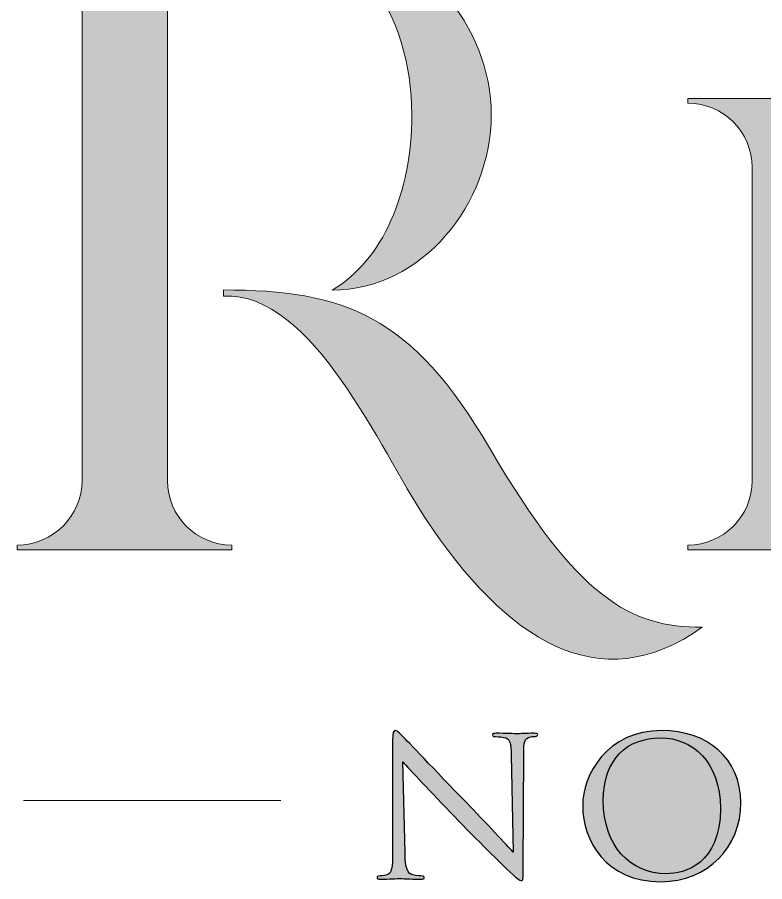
# Model space of a CAD drawing. Header units: millimetres. Extents: x 5.3 to 47, y -13.1 to 17.2.
# Drawn here: x 5.3 to 15.75, y -13.09 to -1.01 of the extents above; entities that cross this region are included whole.
import ezdxf

# ---------------------------------------------------------------- set-up
doc = ezdxf.new("R2010")
doc.units = ezdxf.units.MM
doc.header["$MEASUREMENT"] = 0
doc.layers.add('Layer 1', color=7, linetype='Continuous')

msp = doc.modelspace()

# ---------------------------------------------------------------- hatches: boundary and pattern name
at = {"layer": 'Layer 1', "true_color": 0x8f734a}
h = msp.add_hatch(color=35, dxfattribs=at)
edge = h.paths.add_edge_path()
edge.add_spline(control_points=[(7.4015, -7.486), (7.4015, -7.486), (7.4015, -0.8877), (7.4015, -0.8877), (7.4015, -0.3928), (7.8006, 0.0087), (8.2953, 0.0118), (8.2953, 0.0118), (9.323, 0.0118), (9.323, 0.0118), (9.6678, -0.0147), (9.9711, -0.1389), (10.2554, -0.5229), (10.6083, -1), (10.8169, -1.6553), (10.8169, -2.3724), (10.8169, -3.4656), (10.4122, -4.4066), (9.7025, -4.8229), (10.9694, -4.8229), (11.9274, -3.6089), (11.9274, -2.3724), (11.9274, -1.1372), (10.9296, 0.0773), (9.7025, 0.0773), (9.7025, 0.0773), (9.573, 0.0773), (9.573, 0.0773), (9.573, 0.0773), (9.573, 0.0777), (9.573, 0.0777), (9.573, 0.0777), (8.2953, 0.0777), (8.2953, 0.0777), (8.2953, 0.0777), (8.2953, 0.0773), (8.2953, 0.0773), (8.2953, 0.0773), (5.3023, 0.0773), (5.3023, 0.0773), (5.3023, 0.0773), (5.3023, 0.0124), (5.3023, 0.0124), (5.8018, 0.0124), (6.207, -0.3933), (6.207, -0.8927), (6.207, -0.8927), (6.207, -7.4812), (6.207, -7.4812), (6.207, -7.9807), (5.8018, -8.3859), (5.3023, -8.3859), (5.3023, -8.3859), (5.3023, -8.4512), (5.3023, -8.4512), (5.3023, -8.4512), (8.3007, -8.4512), (8.3007, -8.4512), (8.3007, -8.4512), (8.3007, -8.3859), (8.3007, -8.3859), (7.804, -8.3859), (7.4015, -7.9829), (7.4015, -7.486)], knot_values=[0, 0, 0, 0, 0.047619, 0.047619, 0.047619, 0.0952381, 0.0952381, 0.0952381, 0.1428571, 0.1428571, 0.1428571, 0.1904762, 0.1904762, 0.1904762, 0.2380952, 0.2380952, 0.2380952, 0.2857143, 0.2857143, 0.2857143, 0.3333333, 0.3333333, 0.3333333, 0.3809524, 0.3809524, 0.3809524, 0.4285714, 0.4285714, 0.4285714, 0.4761905, 0.4761905, 0.4761905, 0.5238095, 0.5238095, 0.5238095, 0.5714286, 0.5714286, 0.5714286, 0.6190476, 0.6190476, 0.6190476, 0.6666667, 0.6666667, 0.6666667, 0.7142857, 0.7142857, 0.7142857, 0.7619048, 0.7619048, 0.7619048, 0.8095238, 0.8095238, 0.8095238, 0.8571429, 0.8571429, 0.8571429, 0.9047619, 0.9047619, 0.9047619, 0.952381, 0.952381, 0.952381, 1, 1, 1, 1], degree=3, periodic=1)
h = msp.add_hatch(color=35, dxfattribs=at)
edge = h.paths.add_edge_path()
edge.add_spline(control_points=[(14.6751, -2.2091), (15.1718, -2.2091), (15.5749, -2.6121), (15.5749, -3.1089), (15.5749, -3.1089), (15.5749, -7.486), (15.5749, -7.486), (15.5749, -7.9829), (15.1718, -8.3859), (14.6751, -8.3859), (14.6751, -8.3859), (14.6751, -8.4512), (14.6751, -8.4512), (14.6751, -8.4512), (19.6422, -8.4512), (19.6422, -8.4512), (19.6422, -8.4512), (19.6422, -6.717), (19.6422, -6.717), (19.6422, -6.717), (19.5769, -6.717), (19.5769, -6.717), (19.4293, -7.2749), (19.243, -7.6529), (19.0186, -7.85), (18.7943, -8.0472), (18.4298, -8.1463), (17.9267, -8.1463), (17.9267, -8.1463), (16.7688, -8.1463), (16.7688, -8.1463), (16.7688, -8.1463), (16.7688, -5.2661), (16.7688, -5.2661), (16.7688, -5.2661), (16.8319, -5.2661), (16.8319, -5.2661), (17.3204, -5.2661), (17.656, -5.3457), (17.8383, -5.5053), (18.0208, -5.6653), (18.1331, -5.9682), (18.1749, -6.4144), (18.1749, -6.4144), (18.2419, -6.4144), (18.2419, -6.4144), (18.2419, -6.4144), (18.2419, -3.9324), (18.2419, -3.9324), (18.2419, -3.9324), (18.1749, -3.9324), (18.1749, -3.9324), (18.1331, -4.3663), (18.0215, -4.6643), (17.8405, -4.8273), (17.6593, -4.9902), (17.34, -5.0712), (16.8821, -5.0712), (16.8821, -5.0712), (16.7688, -5.0712), (16.7688, -5.0712), (16.7688, -5.0712), (16.7688, -2.4488), (16.7688, -2.4488), (16.7688, -2.4488), (17.9267, -2.4488), (17.9267, -2.4488), (18.4298, -2.4488), (18.7943, -2.5479), (19.0186, -2.7451), (19.243, -2.9422), (19.4293, -3.3203), (19.5769, -3.878), (19.5769, -3.878), (19.6422, -3.878), (19.6422, -3.878), (19.6422, -3.878), (19.6422, -2.1438), (19.6422, -2.1438), (19.6422, -2.1438), (14.6751, -2.1438), (14.6751, -2.1438), (14.6751, -2.1438), (14.6751, -2.2091), (14.6751, -2.2091)], knot_values=[0, 0, 0, 0, 0.0357143, 0.0357143, 0.0357143, 0.0714286, 0.0714286, 0.0714286, 0.1071429, 0.1071429, 0.1071429, 0.1428571, 0.1428571, 0.1428571, 0.1785714, 0.1785714, 0.1785714, 0.2142857, 0.2142857, 0.2142857, 0.25, 0.25, 0.25, 0.2857143, 0.2857143, 0.2857143, 0.3214286, 0.3214286, 0.3214286, 0.3571429, 0.3571429, 0.3571429, 0.3928571, 0.3928571, 0.3928571, 0.4285714, 0.4285714, 0.4285714, 0.4642857, 0.4642857, 0.4642857, 0.5, 0.5, 0.5, 0.5357143, 0.5357143, 0.5357143, 0.5714286, 0.5714286, 0.5714286, 0.6071429, 0.6071429, 0.6071429, 0.6428571, 0.6428571, 0.6428571, 0.6785714, 0.6785714, 0.6785714, 0.7142857, 0.7142857, 0.7142857, 0.75, 0.75, 0.75, 0.7857143, 0.7857143, 0.7857143, 0.8214286, 0.8214286, 0.8214286, 0.8571429, 0.8571429, 0.8571429, 0.8928571, 0.8928571, 0.8928571, 0.9285714, 0.9285714, 0.9285714, 0.9642857, 0.9642857, 0.9642857, 1, 1, 1, 1], degree=3, periodic=1)
h = msp.add_hatch(color=35, dxfattribs=at)
edge = h.paths.add_edge_path()
edge.add_spline(control_points=[(11.9019, -7.0259), (10.8158, -5.1681), (9.8675, -4.8202), (8.1841, -4.8202), (8.1841, -4.8202), (8.1841, -4.9061), (8.1841, -4.9061), (9.439, -4.8451), (10.3823, -7.0699), (11, -8.0019), (12.1387, -9.7225), (13.436, -10.5589), (14.8766, -9.5362), (13.8745, -9.5362), (13.1404, -9.143), (11.9019, -7.0259)], knot_values=[0, 0, 0, 0, 0.2, 0.2, 0.2, 0.4, 0.4, 0.4, 0.6, 0.6, 0.6, 0.8, 0.8, 0.8, 1, 1, 1, 1], degree=3, periodic=1)
at = {"layer": 'Layer 1', "true_color": 0x2b2a29}
h = msp.add_hatch(color=250, dxfattribs=at)
edge = h.paths.add_edge_path()
edge.add_spline(control_points=[(10.722, -12.6895), (10.7287, -12.9113), (10.7543, -12.9775), (10.8299, -12.9967), (10.8806, -13.0093), (10.9443, -13.013), (10.9694, -13.013), (10.9825, -13.013), (10.9917, -13.0224), (10.9917, -13.0353), (10.9917, -13.0512), (10.9726, -13.0571), (10.9405, -13.0571), (10.7821, -13.0571), (10.6709, -13.0474), (10.6459, -13.0474), (10.6203, -13.0474), (10.5031, -13.0571), (10.3762, -13.0571), (10.348, -13.0571), (10.3316, -13.0545), (10.3316, -13.0353), (10.3316, -13.0224), (10.3415, -13.013), (10.3544, -13.013), (10.3762, -13.013), (10.4268, -13.0093), (10.4684, -12.9967), (10.538, -12.9775), (10.5479, -12.9052), (10.5479, -12.6606), (10.5479, -12.6606), (10.5479, -11.1159), (10.5479, -11.1159), (10.5479, -11.0082), (10.5636, -10.9793), (10.586, -10.9793), (10.6175, -10.9793), (10.6655, -11.0332), (10.6933, -11.0621), (10.7379, -11.1062), (11.1437, -11.538), (11.575, -11.9814), (11.8512, -12.2674), (12.1496, -12.5877), (12.2352, -12.6771), (12.2352, -12.6771), (12.2068, -11.3251), (12.2068, -11.3251), (12.2035, -11.1509), (12.1872, -11.0899), (12.1022, -11.0747), (12.051, -11.0654), (11.9878, -11.0621), (11.9655, -11.0621), (11.9465, -11.0621), (11.9432, -11.0457), (11.9432, -11.0365), (11.9432, -11.0214), (11.9655, -11.0176), (11.9971, -11.0176), (12.124, -11.0176), (12.2574, -11.0239), (12.2891, -11.0239), (12.3212, -11.0239), (12.4127, -11.0176), (12.5265, -11.0176), (12.5554, -11.0176), (12.5778, -11.0214), (12.5778, -11.0365), (12.5778, -11.0457), (12.5651, -11.0621), (12.5461, -11.0621), (12.533, -11.0621), (12.5107, -11.0621), (12.4797, -11.0681), (12.3875, -11.0878), (12.3811, -11.1412), (12.3811, -11.3028), (12.3811, -11.3028), (12.3746, -12.8829), (12.3746, -12.8829), (12.3746, -13.0605), (12.3713, -13.0763), (12.3528, -13.0763), (12.3233, -13.0763), (12.2955, -13.0545), (12.1404, -12.9113), (12.1115, -12.8855), (11.709, -12.4896), (11.4138, -12.1814), (11.0898, -11.8421), (10.7765, -11.5126), (10.6899, -11.4172), (10.6899, -11.4172), (10.722, -12.6895), (10.722, -12.6895)], knot_values=[0, 0, 0, 0, 0.03125, 0.03125, 0.03125, 0.0625, 0.0625, 0.0625, 0.09375, 0.09375, 0.09375, 0.125, 0.125, 0.125, 0.15625, 0.15625, 0.15625, 0.1875, 0.1875, 0.1875, 0.21875, 0.21875, 0.21875, 0.25, 0.25, 0.25, 0.28125, 0.28125, 0.28125, 0.3125, 0.3125, 0.3125, 0.34375, 0.34375, 0.34375, 0.375, 0.375, 0.375, 0.40625, 0.40625, 0.40625, 0.4375, 0.4375, 0.4375, 0.46875, 0.46875, 0.46875, 0.5, 0.5, 0.5, 0.53125, 0.53125, 0.53125, 0.5625, 0.5625, 0.5625, 0.59375, 0.59375, 0.59375, 0.625, 0.625, 0.625, 0.65625, 0.65625, 0.65625, 0.6875, 0.6875, 0.6875, 0.71875, 0.71875, 0.71875, 0.75, 0.75, 0.75, 0.78125, 0.78125, 0.78125, 0.8125, 0.8125, 0.8125, 0.84375, 0.84375, 0.84375, 0.875, 0.875, 0.875, 0.90625, 0.90625, 0.90625, 0.9375, 0.9375, 0.9375, 0.96875, 0.96875, 0.96875, 1, 1, 1, 1], degree=3, periodic=1)
h = msp.add_hatch(color=250, dxfattribs=at)
edge = h.paths.add_edge_path()
edge.add_spline(control_points=[(14.3124, -10.9793), (14.9403, -10.9793), (15.4158, -11.3633), (15.4158, -11.9919), (15.4158, -12.5943), (14.9687, -13.0922), (14.2961, -13.0922), (13.5314, -13.0922), (13.2052, -12.518), (13.2052, -12.0327), (13.2052, -11.5982), (13.5411, -10.9793), (14.3124, -10.9793)], knot_values=[0, 0, 0, 0, 0.25, 0.25, 0.25, 0.5, 0.5, 0.5, 0.75, 0.75, 0.75, 1, 1, 1, 1], degree=3, periodic=1)
h = msp.add_hatch(color=250, dxfattribs=at)
edge = h.paths.add_edge_path()
edge.add_spline(control_points=[(14.3756, -12.9809), (14.6262, -12.9809), (15.131, -12.848), (15.131, -12.0677), (15.131, -11.4206), (14.7372, -11.0813), (14.2961, -11.0813), (13.8298, -11.0813), (13.4937, -11.3726), (13.4937, -11.9597), (13.4937, -12.5872), (13.8707, -12.9809), (14.3756, -12.9809)], knot_values=[0, 0, 0, 0, 0.25, 0.25, 0.25, 0.5, 0.5, 0.5, 0.75, 0.75, 0.75, 1, 1, 1, 1], degree=3, periodic=1)

# ---------------------------------------------------------------- linework, layer by layer
at = {"layer": 'Layer 1', "color": 250, "lineweight": 9}
for points, knots in [([(7.4015, -7.486), (7.4015, -7.486), (7.4015, -0.8877), (7.4015, -0.8877), (7.4015, -0.3928), (7.8006, 0.0087), (8.2953, 0.0118), (8.2953, 0.0118), (9.323, 0.0118), (9.323, 0.0118), (9.6678, -0.0147), (9.9711, -0.1389), (10.2554, -0.5229), (10.6083, -1), (10.8169, -1.6553), (10.8169, -2.3724), (10.8169, -3.4656), (10.4122, -4.4066), (9.7025, -4.8229), (10.9694, -4.8229), (11.9274, -3.6089), (11.9274, -2.3724), (11.9274, -1.1372), (10.9296, 0.0773), (9.7025, 0.0773), (9.7025, 0.0773), (9.573, 0.0773), (9.573, 0.0773), (9.573, 0.0773), (9.573, 0.0777), (9.573, 0.0777), (9.573, 0.0777), (8.2953, 0.0777), (8.2953, 0.0777), (8.2953, 0.0777), (8.2953, 0.0773), (8.2953, 0.0773), (8.2953, 0.0773), (5.3023, 0.0773), (5.3023, 0.0773), (5.3023, 0.0773), (5.3023, 0.0124), (5.3023, 0.0124), (5.8018, 0.0124), (6.207, -0.3933), (6.207, -0.8927), (6.207, -0.8927), (6.207, -7.4812), (6.207, -7.4812), (6.207, -7.9807), (5.8018, -8.3859), (5.3023, -8.3859), (5.3023, -8.3859), (5.3023, -8.4512), (5.3023, -8.4512), (5.3023, -8.4512), (8.3007, -8.4512), (8.3007, -8.4512), (8.3007, -8.4512), (8.3007, -8.3859), (8.3007, -8.3859), (7.804, -8.3859), (7.4015, -7.9829), (7.4015, -7.486)], [0, 0, 0, 0, 0.047619, 0.047619, 0.047619, 0.0952381, 0.0952381, 0.0952381, 0.1428571, 0.1428571, 0.1428571, 0.1904762, 0.1904762, 0.1904762, 0.2380952, 0.2380952, 0.2380952, 0.2857143, 0.2857143, 0.2857143, 0.3333333, 0.3333333, 0.3333333, 0.3809524, 0.3809524, 0.3809524, 0.4285714, 0.4285714, 0.4285714, 0.4761905, 0.4761905, 0.4761905, 0.5238095, 0.5238095, 0.5238095, 0.5714286, 0.5714286, 0.5714286, 0.6190476, 0.6190476, 0.6190476, 0.6666667, 0.6666667, 0.6666667, 0.7142857, 0.7142857, 0.7142857, 0.7619048, 0.7619048, 0.7619048, 0.8095238, 0.8095238, 0.8095238, 0.8571429, 0.8571429, 0.8571429, 0.9047619, 0.9047619, 0.9047619, 0.952381, 0.952381, 0.952381, 1, 1, 1, 1]), ([(14.6751, -2.2091), (15.1718, -2.2091), (15.5749, -2.6121), (15.5749, -3.1089), (15.5749, -3.1089), (15.5749, -7.486), (15.5749, -7.486), (15.5749, -7.9829), (15.1718, -8.3859), (14.6751, -8.3859), (14.6751, -8.3859), (14.6751, -8.4512), (14.6751, -8.4512), (14.6751, -8.4512), (19.6422, -8.4512), (19.6422, -8.4512), (19.6422, -8.4512), (19.6422, -6.717), (19.6422, -6.717), (19.6422, -6.717), (19.5769, -6.717), (19.5769, -6.717), (19.4293, -7.2749), (19.243, -7.6529), (19.0186, -7.85), (18.7943, -8.0472), (18.4298, -8.1463), (17.9267, -8.1463), (17.9267, -8.1463), (16.7688, -8.1463), (16.7688, -8.1463), (16.7688, -8.1463), (16.7688, -5.2661), (16.7688, -5.2661), (16.7688, -5.2661), (16.8319, -5.2661), (16.8319, -5.2661), (17.3204, -5.2661), (17.656, -5.3457), (17.8383, -5.5053), (18.0208, -5.6653), (18.1331, -5.9682), (18.1749, -6.4144), (18.1749, -6.4144), (18.2419, -6.4144), (18.2419, -6.4144), (18.2419, -6.4144), (18.2419, -3.9324), (18.2419, -3.9324), (18.2419, -3.9324), (18.1749, -3.9324), (18.1749, -3.9324), (18.1331, -4.3663), (18.0215, -4.6643), (17.8405, -4.8273), (17.6593, -4.9902), (17.34, -5.0712), (16.8821, -5.0712), (16.8821, -5.0712), (16.7688, -5.0712), (16.7688, -5.0712), (16.7688, -5.0712), (16.7688, -2.4488), (16.7688, -2.4488), (16.7688, -2.4488), (17.9267, -2.4488), (17.9267, -2.4488), (18.4298, -2.4488), (18.7943, -2.5479), (19.0186, -2.7451), (19.243, -2.9422), (19.4293, -3.3203), (19.5769, -3.878), (19.5769, -3.878), (19.6422, -3.878), (19.6422, -3.878), (19.6422, -3.878), (19.6422, -2.1438), (19.6422, -2.1438), (19.6422, -2.1438), (14.6751, -2.1438), (14.6751, -2.1438), (14.6751, -2.1438), (14.6751, -2.2091), (14.6751, -2.2091)], [0, 0, 0, 0, 0.0357143, 0.0357143, 0.0357143, 0.0714286, 0.0714286, 0.0714286, 0.1071429, 0.1071429, 0.1071429, 0.1428571, 0.1428571, 0.1428571, 0.1785714, 0.1785714, 0.1785714, 0.2142857, 0.2142857, 0.2142857, 0.25, 0.25, 0.25, 0.2857143, 0.2857143, 0.2857143, 0.3214286, 0.3214286, 0.3214286, 0.3571429, 0.3571429, 0.3571429, 0.3928571, 0.3928571, 0.3928571, 0.4285714, 0.4285714, 0.4285714, 0.4642857, 0.4642857, 0.4642857, 0.5, 0.5, 0.5, 0.5357143, 0.5357143, 0.5357143, 0.5714286, 0.5714286, 0.5714286, 0.6071429, 0.6071429, 0.6071429, 0.6428571, 0.6428571, 0.6428571, 0.6785714, 0.6785714, 0.6785714, 0.7142857, 0.7142857, 0.7142857, 0.75, 0.75, 0.75, 0.7857143, 0.7857143, 0.7857143, 0.8214286, 0.8214286, 0.8214286, 0.8571429, 0.8571429, 0.8571429, 0.8928571, 0.8928571, 0.8928571, 0.9285714, 0.9285714, 0.9285714, 0.9642857, 0.9642857, 0.9642857, 1, 1, 1, 1]), ([(11.9019, -7.0259), (10.8158, -5.1681), (9.8675, -4.8202), (8.1841, -4.8202), (8.1841, -4.8202), (8.1841, -4.9061), (8.1841, -4.9061), (9.439, -4.8451), (10.3823, -7.0699), (11, -8.0019), (12.1387, -9.7225), (13.436, -10.5589), (14.8766, -9.5362), (13.8745, -9.5362), (13.1404, -9.143), (11.9019, -7.0259)], [0, 0, 0, 0, 0.2, 0.2, 0.2, 0.4, 0.4, 0.4, 0.6, 0.6, 0.6, 0.8, 0.8, 0.8, 1, 1, 1, 1])]:
    msp.add_open_spline(points, degree=3, knots=knots, dxfattribs=at)
at = {"layer": 'Layer 1', "color": 250}
for points, knots in [([(10.722, -12.6895), (10.7287, -12.9113), (10.7543, -12.9775), (10.8299, -12.9967), (10.8806, -13.0093), (10.9443, -13.013), (10.9694, -13.013), (10.9825, -13.013), (10.9917, -13.0224), (10.9917, -13.0353), (10.9917, -13.0512), (10.9726, -13.0571), (10.9405, -13.0571), (10.7821, -13.0571), (10.6709, -13.0474), (10.6459, -13.0474), (10.6203, -13.0474), (10.5031, -13.0571), (10.3762, -13.0571), (10.348, -13.0571), (10.3316, -13.0545), (10.3316, -13.0353), (10.3316, -13.0224), (10.3415, -13.013), (10.3544, -13.013), (10.3762, -13.013), (10.4268, -13.0093), (10.4684, -12.9967), (10.538, -12.9775), (10.5479, -12.9052), (10.5479, -12.6606), (10.5479, -12.6606), (10.5479, -11.1159), (10.5479, -11.1159), (10.5479, -11.0082), (10.5636, -10.9793), (10.586, -10.9793), (10.6175, -10.9793), (10.6655, -11.0332), (10.6933, -11.0621), (10.7379, -11.1062), (11.1437, -11.538), (11.575, -11.9814), (11.8512, -12.2674), (12.1496, -12.5877), (12.2352, -12.6771), (12.2352, -12.6771), (12.2068, -11.3251), (12.2068, -11.3251), (12.2035, -11.1509), (12.1872, -11.0899), (12.1022, -11.0747), (12.051, -11.0654), (11.9878, -11.0621), (11.9655, -11.0621), (11.9465, -11.0621), (11.9432, -11.0457), (11.9432, -11.0365), (11.9432, -11.0214), (11.9655, -11.0176), (11.9971, -11.0176), (12.124, -11.0176), (12.2574, -11.0239), (12.2891, -11.0239), (12.3212, -11.0239), (12.4127, -11.0176), (12.5265, -11.0176), (12.5554, -11.0176), (12.5778, -11.0214), (12.5778, -11.0365), (12.5778, -11.0457), (12.5651, -11.0621), (12.5461, -11.0621), (12.533, -11.0621), (12.5107, -11.0621), (12.4797, -11.0681), (12.3875, -11.0878), (12.3811, -11.1412), (12.3811, -11.3028), (12.3811, -11.3028), (12.3746, -12.8829), (12.3746, -12.8829), (12.3746, -13.0605), (12.3713, -13.0763), (12.3528, -13.0763), (12.3233, -13.0763), (12.2955, -13.0545), (12.1404, -12.9113), (12.1115, -12.8855), (11.709, -12.4896), (11.4138, -12.1814), (11.0898, -11.8421), (10.7765, -11.5126), (10.6899, -11.4172), (10.6899, -11.4172), (10.722, -12.6895), (10.722, -12.6895)], [0, 0, 0, 0, 0.03125, 0.03125, 0.03125, 0.0625, 0.0625, 0.0625, 0.09375, 0.09375, 0.09375, 0.125, 0.125, 0.125, 0.15625, 0.15625, 0.15625, 0.1875, 0.1875, 0.1875, 0.21875, 0.21875, 0.21875, 0.25, 0.25, 0.25, 0.28125, 0.28125, 0.28125, 0.3125, 0.3125, 0.3125, 0.34375, 0.34375, 0.34375, 0.375, 0.375, 0.375, 0.40625, 0.40625, 0.40625, 0.4375, 0.4375, 0.4375, 0.46875, 0.46875, 0.46875, 0.5, 0.5, 0.5, 0.53125, 0.53125, 0.53125, 0.5625, 0.5625, 0.5625, 0.59375, 0.59375, 0.59375, 0.625, 0.625, 0.625, 0.65625, 0.65625, 0.65625, 0.6875, 0.6875, 0.6875, 0.71875, 0.71875, 0.71875, 0.75, 0.75, 0.75, 0.78125, 0.78125, 0.78125, 0.8125, 0.8125, 0.8125, 0.84375, 0.84375, 0.84375, 0.875, 0.875, 0.875, 0.90625, 0.90625, 0.90625, 0.9375, 0.9375, 0.9375, 0.96875, 0.96875, 0.96875, 1, 1, 1, 1]), ([(14.3124, -10.9793), (14.9403, -10.9793), (15.4158, -11.3633), (15.4158, -11.9919), (15.4158, -12.5943), (14.9687, -13.0922), (14.2961, -13.0922), (13.5314, -13.0922), (13.2052, -12.518), (13.2052, -12.0327), (13.2052, -11.5982), (13.5411, -10.9793), (14.3124, -10.9793)], [0, 0, 0, 0, 0.25, 0.25, 0.25, 0.5, 0.5, 0.5, 0.75, 0.75, 0.75, 1, 1, 1, 1]), ([(14.3756, -12.9809), (14.6262, -12.9809), (15.131, -12.848), (15.131, -12.0677), (15.131, -11.4206), (14.7372, -11.0813), (14.2961, -11.0813), (13.8298, -11.0813), (13.4937, -11.3726), (13.4937, -11.9597), (13.4937, -12.5872), (13.8707, -12.9809), (14.3756, -12.9809)], [0, 0, 0, 0, 0.25, 0.25, 0.25, 0.5, 0.5, 0.5, 0.75, 0.75, 0.75, 1, 1, 1, 1])]:
    msp.add_open_spline(points, degree=3, knots=knots, dxfattribs=at)
at = {"layer": 'Layer 1', "color": 250, "lineweight": 15}
msp.add_open_spline([(8.9844, -11.9556), (8.9844, -11.9556), (5.3877, -11.9556), (5.3877, -11.9556)], degree=3, dxfattribs=at)

doc.saveas('drawing.dxf')
